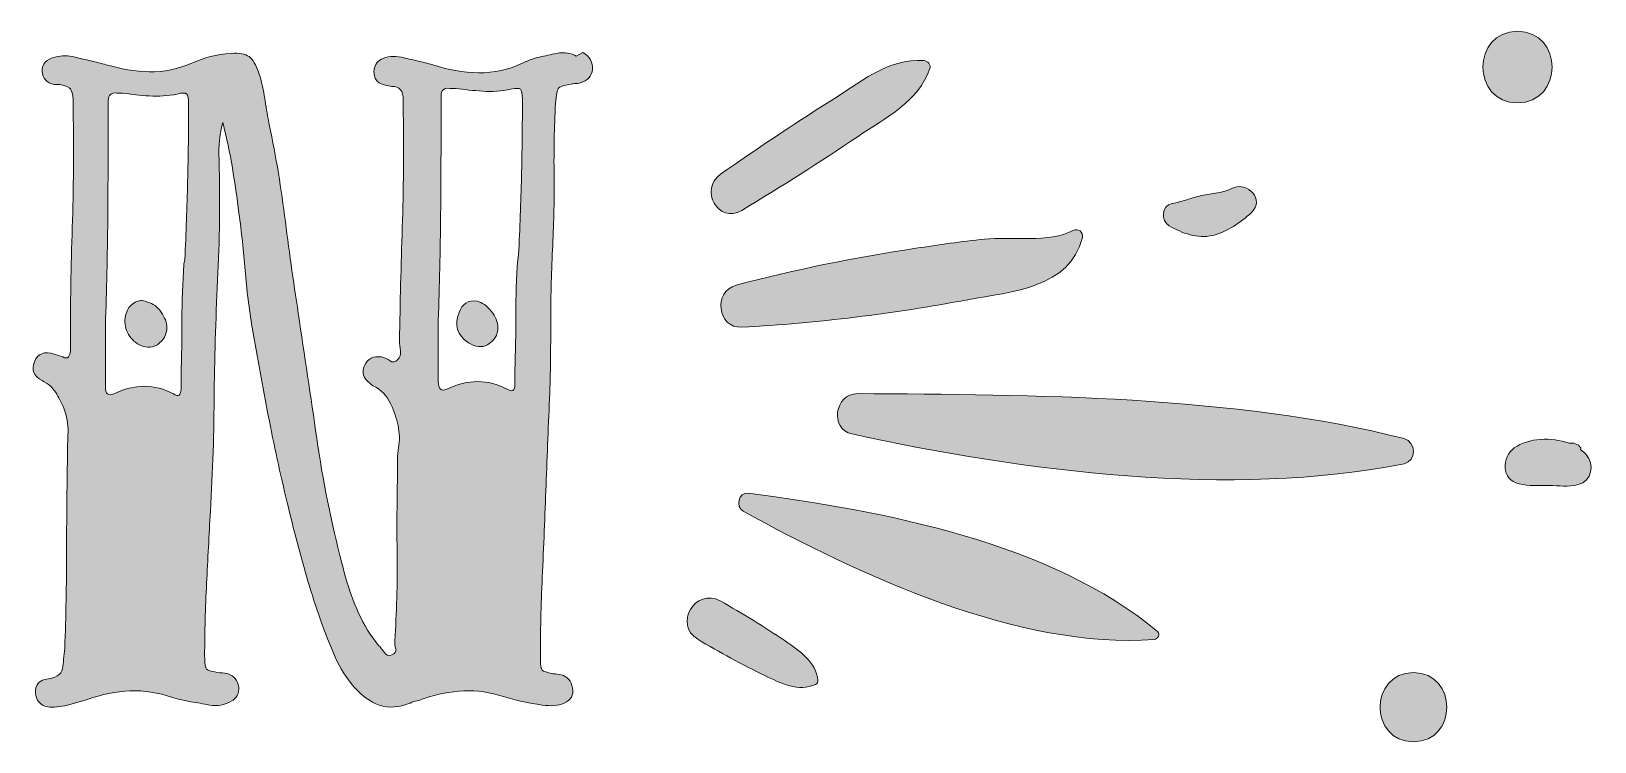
# Model space of a CAD drawing. Header units: inches. Extents: x 58 to 1022, y -1012 to -69.
# Drawn here: x 525.3 to 1021.8, y -696.4 to -470.8 of the extents above; entities that cross this region are included whole.
import ezdxf

# ---------------------------------------------------------------- set-up
doc = ezdxf.new("R2010")
doc.units = ezdxf.units.IN
doc.header["$MEASUREMENT"] = 0
doc.layers.add('Layer 1', color=7, linetype='Continuous')

# ---------------------------------------------------------------- blocks, each defined once
blk = doc.blocks.new('block 2')
at = {"layer": 'Layer 1', "true_color": 0xffffff}
h = blk.add_hatch(color=7, dxfattribs=at)
h.dxf.hatch_style = 2
edge = h.paths.add_edge_path()
edge.add_spline(control_points=[(997.32, -470.81), (982.69, -470.81), (982.66, -493.54), (997.32, -493.54), (1011.94, -493.54), (1011.97, -470.81), (997.32, -470.81)], knot_values=[0, 0, 0, 0, 1, 1, 1, 2, 2, 2, 2], degree=3, periodic=1)
h = blk.add_hatch(color=7, dxfattribs=at)
h.dxf.hatch_style = 2
edge = h.paths.add_edge_path()
edge.add_spline(control_points=[(687.57, -644.23), (688.02, -634.42), (688.42, -624.66), (688.77, -614.94), (689.11, -605.23), (689.51, -595.47), (689.97, -585.65), (690.17, -577.84), (690.27, -570.04), (690.27, -562.22), (690.27, -554.42), (690.47, -546.6), (690.87, -538.8), (691.27, -531.19), (691.42, -523.68), (691.32, -516.27), (691.22, -508.86), (691.37, -501.35), (691.78, -493.74), (691.97, -490.94), (692.32, -489.28), (692.83, -488.78), (693.32, -488.28), (694.97, -487.83), (697.78, -487.43), (698.58, -487.43), (699.18, -487.33), (699.59, -487.13), (701.99, -486.53), (703.29, -485.13), (703.49, -482.93), (703.69, -480.72), (702.69, -478.92), (700.49, -477.52), (700.49, -477.52), (698.38, -478.72), (698.38, -478.72), (696.78, -477.72), (694.67, -477.42), (692.08, -477.82), (690.26, -478.22), (688.45, -478.62), (686.64, -479.02), (684.82, -479.42), (683.11, -480.02), (681.5, -480.82), (676.86, -483.03), (672.12, -484.08), (667.29, -483.98), (662.45, -483.88), (657.62, -483.03), (652.78, -481.42), (651.17, -481.02), (649.51, -480.62), (647.79, -480.22), (646.08, -479.82), (644.42, -479.42), (642.81, -479.02), (640.41, -478.62), (638.31, -478.82), (636.5, -479.62), (634.9, -480.62), (634.1, -481.92), (634.1, -483.53), (634.1, -485.73), (635.1, -487.13), (637.11, -487.73), (638.31, -488.13), (639.21, -488.33), (639.81, -488.33), (642.21, -488.33), (643.42, -489.74), (643.42, -492.54), (643.42, -492.54), (643.42, -497.04), (643.42, -497.04), (643.61, -509.06), (643.51, -521.07), (643.11, -533.09), (642.71, -545.1), (642.41, -557.12), (642.21, -569.13), (642.21, -570.14), (642.31, -571.19), (642.51, -572.29), (642.71, -573.39), (642.41, -574.34), (641.61, -575.14), (640.81, -575.94), (640.01, -576.04), (639.21, -575.44), (638.41, -574.84), (637.5, -574.44), (636.5, -574.24), (633.9, -573.84), (632.1, -574.74), (631.1, -576.94), (630.09, -579.15), (630.7, -581.05), (632.9, -582.65), (633.3, -583.05), (633.7, -583.35), (634.1, -583.55), (636.3, -584.56), (638.11, -586.46), (639.51, -589.26), (640.51, -591.46), (641.26, -593.72), (641.76, -596.02), (642.26, -598.32), (642.31, -600.67), (641.91, -603.08), (641.71, -604.28), (641.61, -605.48), (641.61, -606.68), (641.61, -607.88), (641.61, -609.08), (641.61, -610.29), (641.41, -619.3), (641.36, -628.31), (641.46, -637.32), (641.56, -646.33), (641.31, -655.34), (640.71, -664.35), (640.71, -665.16), (640.81, -666.01), (641.01, -666.91), (641.21, -667.81), (640.81, -668.46), (639.81, -668.86), (638.8, -669.26), (638.01, -669.01), (637.41, -668.11), (636.81, -667.21), (636.2, -666.46), (635.6, -665.86), (635.6, -665.86), (632.9, -662.25), (632.9, -662.25), (630.7, -658.85), (628.89, -655.24), (627.49, -651.44), (626.09, -647.63), (624.89, -643.73), (623.89, -639.72), (620.48, -626.51), (617.83, -613.29), (615.93, -600.07), (614.02, -586.86), (612.07, -573.64), (610.07, -560.42), (608.47, -550.01), (607.02, -539.65), (605.72, -529.33), (604.41, -519.02), (602.66, -508.76), (600.46, -498.54), (600.05, -496.14), (599.66, -493.69), (599.26, -491.18), (598.85, -488.68), (598.25, -486.23), (597.46, -483.83), (596.65, -481.42), (595.65, -479.77), (594.45, -478.87), (593.25, -477.97), (591.34, -477.62), (588.75, -477.82), (584.14, -478.22), (580.03, -479.22), (576.43, -480.82), (571.82, -482.83), (567.27, -483.78), (562.76, -483.68), (558.26, -483.58), (553.7, -482.83), (549.09, -481.42), (547.49, -481.02), (545.84, -480.62), (544.14, -480.22), (542.44, -479.82), (540.78, -479.42), (539.18, -479.02), (536.98, -478.42), (534.88, -478.42), (532.87, -479.02), (530.07, -479.62), (528.67, -481.12), (528.67, -483.53), (528.87, -485.73), (530.17, -487.13), (532.58, -487.73), (532.58, -487.73), (534.38, -487.73), (534.38, -487.73), (536.18, -488.13), (537.28, -488.59), (537.68, -489.08), (538.08, -489.59), (538.38, -490.73), (538.58, -492.54), (538.58, -492.54), (538.58, -496.14), (538.58, -496.14), (538.78, -508.56), (538.68, -520.88), (538.28, -533.09), (537.88, -545.3), (537.68, -557.62), (537.68, -570.04), (537.68, -570.84), (537.68, -571.59), (537.68, -572.29), (537.68, -572.99), (537.48, -573.64), (537.08, -574.24), (536.68, -574.64), (536.08, -574.64), (535.28, -574.24), (535.28, -574.24), (532.58, -573.34), (532.58, -573.34), (529.37, -572.34), (527.27, -573.14), (526.27, -575.74), (525.26, -578.35), (526.07, -580.35), (528.67, -581.75), (530.67, -582.75), (532.12, -584), (533.02, -585.5), (533.93, -587.01), (534.78, -588.66), (535.58, -590.46), (536.58, -593.07), (537.03, -595.62), (536.93, -598.12), (536.83, -600.63), (536.78, -603.18), (536.78, -605.78), (536.58, -615.99), (536.48, -626.16), (536.48, -636.27), (536.48, -646.38), (536.28, -656.54), (535.88, -666.76), (535.68, -669.16), (535.43, -671.31), (535.13, -673.21), (534.83, -675.12), (532.97, -676.27), (529.57, -676.67), (527.57, -677.07), (526.57, -678.47), (526.57, -680.87), (526.76, -683.28), (528.07, -684.78), (530.47, -685.38), (532.27, -685.58), (534.38, -685.38), (536.78, -684.78), (536.78, -684.78), (543.09, -682.98), (543.09, -682.98), (547.69, -681.38), (552.2, -680.48), (556.6, -680.27), (561.01, -680.08), (565.51, -680.78), (570.12, -682.38), (572.12, -682.98), (574.07, -683.43), (575.98, -683.73), (577.88, -684.03), (579.83, -684.38), (581.84, -684.78), (584.44, -685.18), (586.74, -684.78), (588.75, -683.58), (590.55, -682.58), (591.34, -681.08), (591.15, -679.07), (590.75, -676.87), (589.65, -675.47), (587.84, -674.87), (587.24, -674.67), (586.34, -674.57), (585.14, -674.57), (582.74, -674.17), (581.33, -673.77), (580.94, -673.37), (580.53, -672.97), (580.33, -671.56), (580.33, -669.16), (580.33, -661.55), (580.53, -653.89), (580.94, -646.18), (581.33, -638.47), (581.73, -630.81), (582.14, -623.2), (582.93, -610.59), (583.34, -597.97), (583.34, -585.35), (583.54, -572.74), (583.94, -560.12), (584.54, -547.51), (585.14, -534.89), (585.24, -522.27), (584.84, -509.66), (584.84, -505.86), (585.27, -502.55), (586.14, -499.75), (587.34, -504.55), (588.34, -509.36), (589.14, -514.16), (589.94, -518.97), (590.64, -523.78), (591.24, -528.58), (592.04, -534.59), (592.69, -540.65), (593.19, -546.76), (593.69, -552.87), (594.44, -558.92), (595.44, -564.93), (597.04, -574.34), (598.74, -583.65), (600.54, -592.86), (602.34, -602.08), (604.34, -611.29), (606.55, -620.5), (608.55, -628.91), (610.74, -637.22), (613.15, -645.43), (615.55, -653.64), (618.45, -661.75), (621.85, -669.76), (623.25, -672.97), (625.25, -676.07), (627.85, -679.07), (630.25, -681.88), (632.9, -683.78), (635.81, -684.78), (638.71, -685.78), (641.95, -685.58), (645.56, -684.18), (646.36, -683.78), (647.1, -683.53), (647.81, -683.43), (648.51, -683.33), (649.26, -683.08), (650.06, -682.68), (654.26, -681.28), (658.46, -680.48), (662.66, -680.27), (666.86, -680.08), (671.06, -680.68), (675.26, -682.08), (679.06, -683.28), (683.17, -684.18), (687.57, -684.78), (690.37, -685.18), (692.68, -684.98), (694.48, -684.18), (696.68, -683.18), (697.58, -681.58), (697.18, -679.37), (696.78, -677.17), (695.58, -675.77), (693.58, -675.17), (692.98, -674.97), (692.08, -674.87), (690.87, -674.87), (689.07, -674.47), (687.97, -674.07), (687.57, -673.66), (687.17, -673.27), (686.97, -672.16), (686.97, -670.36), (686.97, -665.96), (687.02, -661.6), (687.12, -657.29), (687.22, -652.99), (687.37, -648.64), (687.57, -644.23)], knot_values=[0, 0, 0, 0, 1, 1, 1, 2, 2, 2, 3, 3, 3, 4, 4, 4, 5, 5, 5, 6, 6, 6, 7, 7, 7, 8, 8, 8, 9, 9, 9, 10, 10, 10, 11, 11, 11, 12, 12, 12, 13, 13, 13, 14, 14, 14, 15, 15, 15, 16, 16, 16, 17, 17, 17, 18, 18, 18, 19, 19, 19, 20, 20, 20, 21, 21, 21, 22, 22, 22, 23, 23, 23, 24, 24, 24, 25, 25, 25, 26, 26, 26, 27, 27, 27, 28, 28, 28, 29, 29, 29, 30, 30, 30, 31, 31, 31, 32, 32, 32, 33, 33, 33, 34, 34, 34, 35, 35, 35, 36, 36, 36, 37, 37, 37, 38, 38, 38, 39, 39, 39, 40, 40, 40, 41, 41, 41, 42, 42, 42, 43, 43, 43, 44, 44, 44, 45, 45, 45, 46, 46, 46, 47, 47, 47, 48, 48, 48, 49, 49, 49, 50, 50, 50, 51, 51, 51, 52, 52, 52, 53, 53, 53, 54, 54, 54, 55, 55, 55, 56, 56, 56, 57, 57, 57, 58, 58, 58, 59, 59, 59, 60, 60, 60, 61, 61, 61, 62, 62, 62, 63, 63, 63, 64, 64, 64, 65, 65, 65, 66, 66, 66, 67, 67, 67, 68, 68, 68, 69, 69, 69, 70, 70, 70, 71, 71, 71, 72, 72, 72, 73, 73, 73, 74, 74, 74, 75, 75, 75, 76, 76, 76, 77, 77, 77, 78, 78, 78, 79, 79, 79, 80, 80, 80, 81, 81, 81, 82, 82, 82, 83, 83, 83, 84, 84, 84, 85, 85, 85, 86, 86, 86, 87, 87, 87, 88, 88, 88, 89, 89, 89, 90, 90, 90, 91, 91, 91, 92, 92, 92, 93, 93, 93, 94, 94, 94, 95, 95, 95, 96, 96, 96, 97, 97, 97, 98, 98, 98, 99, 99, 99, 100, 100, 100, 101, 101, 101, 102, 102, 102, 103, 103, 103, 104, 104, 104, 105, 105, 105, 106, 106, 106, 107, 107, 107, 108, 108, 108, 109, 109, 109, 110, 110, 110, 111, 111, 111, 112, 112, 112, 113, 113, 113, 114, 114, 114, 115, 115, 115, 116, 116, 116, 117, 117, 117, 118, 118, 118, 119, 119, 119, 120, 120, 120, 121, 121, 121, 122, 122, 122, 123, 123, 123, 124, 124, 124, 125, 125, 125, 126, 126, 126, 127, 127, 127, 128, 128, 128, 128], degree=3, periodic=1)
edge = h.paths.add_edge_path()
edge.add_spline(control_points=[(574.93, -518.52), (574.73, -526.63), (574.43, -534.89), (574.03, -543.3), (574.03, -543.3), (573.73, -544.8), (573.73, -544.8), (573.32, -550.61), (573.12, -556.47), (573.12, -562.38), (573.12, -568.28), (573.02, -574.14), (572.82, -579.95), (572.82, -579.95), (572.82, -584.45), (572.82, -584.45), (572.82, -586.46), (572.02, -586.96), (570.42, -585.95), (564.41, -582.75), (558.11, -582.75), (551.5, -585.95), (549.7, -586.76), (548.8, -585.95), (548.8, -583.55), (548.8, -583.55), (548.8, -564.03), (548.8, -564.03), (549.19, -553.21), (549.44, -542.05), (549.55, -530.53), (549.64, -519.02), (549.7, -507.36), (549.7, -495.54), (549.7, -495.54), (549.7, -492.84), (549.7, -492.84), (549.7, -491.04), (550.6, -490.24), (552.4, -490.43), (552.4, -490.43), (554.2, -490.43), (554.2, -490.43), (557, -490.84), (559.86, -491.14), (562.76, -491.34), (565.66, -491.54), (568.62, -491.34), (571.62, -490.73), (573.22, -490.34), (574.22, -490.34), (574.63, -490.73), (575.03, -491.14), (575.23, -492.14), (575.23, -493.74), (575.23, -502.15), (575.12, -510.41), (574.93, -518.52)], knot_values=[0, 0, 0, 0, 1, 1, 1, 2, 2, 2, 3, 3, 3, 4, 4, 4, 5, 5, 5, 6, 6, 6, 7, 7, 7, 8, 8, 8, 9, 9, 9, 10, 10, 10, 11, 11, 11, 12, 12, 12, 13, 13, 13, 14, 14, 14, 15, 15, 15, 16, 16, 16, 17, 17, 17, 18, 18, 18, 19, 19, 19, 19], degree=3, periodic=1)
edge = h.paths.add_edge_path()
edge.add_spline(control_points=[(680.96, -517.02), (680.76, -525.13), (680.46, -533.39), (680.06, -541.8), (680.06, -541.8), (679.76, -543.3), (679.76, -543.3), (679.36, -549.11), (679.16, -554.97), (679.16, -560.87), (679.16, -566.78), (679.06, -572.64), (678.86, -578.44), (678.86, -578.44), (678.86, -582.95), (678.86, -582.95), (678.86, -584.96), (678.05, -585.46), (676.43, -584.45), (670.34, -581.25), (663.96, -581.25), (657.26, -584.45), (655.44, -585.25), (654.53, -584.45), (654.53, -582.05), (654.53, -582.05), (654.53, -562.53), (654.53, -562.53), (654.93, -551.71), (655.17, -540.55), (655.28, -529.03), (655.38, -517.52), (655.43, -505.86), (655.43, -494.04), (655.43, -494.04), (655.43, -491.34), (655.43, -491.34), (655.43, -489.53), (656.34, -488.74), (658.16, -488.93), (658.16, -488.93), (659.99, -488.93), (659.99, -488.93), (662.82, -489.34), (665.71, -489.64), (668.65, -489.83), (671.59, -490.04), (674.57, -489.83), (677.62, -489.23), (679.23, -488.83), (680.25, -488.83), (680.65, -489.23), (681.05, -489.64), (681.26, -490.64), (681.26, -492.24), (681.26, -500.65), (681.16, -508.91), (680.96, -517.02)], knot_values=[0, 0, 0, 0, 1, 1, 1, 2, 2, 2, 3, 3, 3, 4, 4, 4, 5, 5, 5, 6, 6, 6, 7, 7, 7, 8, 8, 8, 9, 9, 9, 10, 10, 10, 11, 11, 11, 12, 12, 12, 13, 13, 13, 14, 14, 14, 15, 15, 15, 16, 16, 16, 17, 17, 17, 18, 18, 18, 19, 19, 19, 19], degree=3, periodic=1)
h = blk.add_hatch(color=7, dxfattribs=at)
h.dxf.hatch_style = 2
edge = h.paths.add_edge_path()
edge.add_spline(control_points=[(750.93, -527.69), (763.48, -520.15), (775.74, -512.37), (787.87, -504.18), (796.66, -498.25), (807, -493.16), (810.7, -482.67), (811.16, -481.36), (809.97, -480.24), (808.78, -480.14), (797.32, -479.25), (787.9, -487.44), (778.66, -493.23), (766.93, -500.58), (755.54, -508.26), (744.21, -516.2), (737.31, -521.05), (743.47, -532.18), (750.93, -527.69)], knot_values=[0, 0, 0, 0, 1, 1, 1, 2, 2, 2, 3, 3, 3, 4, 4, 4, 5, 5, 5, 6, 6, 6, 6], degree=3, periodic=1)
h = blk.add_hatch(color=7, dxfattribs=at)
h.dxf.hatch_style = 2
edge = h.paths.add_edge_path()
edge.add_spline(control_points=[(906.83, -520.63), (903.61, -522.14), (900.41, -522.27), (897, -522.98), (893.79, -523.65), (890.83, -525), (887.58, -525.53), (884.22, -526.09), (883.96, -531.06), (886.66, -532.59), (890.87, -534.96), (895.6, -536.78), (900.49, -535.64), (905.12, -534.55), (909.34, -531.54), (912.8, -528.36), (917.16, -524.34), (911.62, -518.38), (906.83, -520.63)], knot_values=[0, 0, 0, 0, 1, 1, 1, 2, 2, 2, 3, 3, 3, 4, 4, 4, 5, 5, 5, 6, 6, 6, 6], degree=3, periodic=1)
h = blk.add_hatch(color=7, dxfattribs=at)
h.dxf.hatch_style = 2
edge = h.paths.add_edge_path()
edge.add_spline(control_points=[(822.78, -556.06), (836.71, -553.47), (855.12, -552.36), (859.11, -536.31), (859.54, -534.6), (857.72, -533.22), (856.18, -534.05), (848.72, -538.11), (836.32, -535.95), (828.02, -536.8), (820.73, -537.54), (813.45, -538.62), (806.21, -539.73), (786.85, -542.68), (768.02, -546.43), (749.1, -551.45), (741.85, -553.38), (743.12, -565.19), (750.9, -564.78), (775.12, -563.52), (798.92, -560.48), (822.78, -556.06)], knot_values=[0, 0, 0, 0, 1, 1, 1, 2, 2, 2, 3, 3, 3, 4, 4, 4, 5, 5, 5, 6, 6, 6, 7, 7, 7, 7], degree=3, periodic=1)
h = blk.add_hatch(color=7, dxfattribs=at)
h.dxf.hatch_style = 2
edge = h.paths.add_edge_path()
edge.add_spline(control_points=[(562.31, -556.82), (562.31, -556.82), (561.41, -556.52), (561.41, -556.52), (560.21, -556.12), (559.01, -556.32), (557.81, -557.12), (556.6, -557.92), (555.8, -559.02), (555.4, -560.42), (554.8, -562.22), (554.85, -564.03), (555.55, -565.83), (556.25, -567.63), (557.4, -569.03), (559.01, -570.04), (561.21, -571.44), (563.31, -571.54), (565.31, -570.33), (567.32, -568.94), (568.32, -567.13), (568.32, -564.93), (568.32, -563.33), (567.72, -561.68), (566.52, -559.97), (565.31, -558.27), (563.91, -557.22), (562.31, -556.82)], knot_values=[0, 0, 0, 0, 1, 1, 1, 2, 2, 2, 3, 3, 3, 4, 4, 4, 5, 5, 5, 6, 6, 6, 7, 7, 7, 8, 8, 8, 9, 9, 9, 9], degree=3, periodic=1)
h = blk.add_hatch(color=7, dxfattribs=at)
h.dxf.hatch_style = 2
edge = h.paths.add_edge_path()
edge.add_spline(control_points=[(666.84, -556.52), (664.04, -556.12), (662.14, -557.32), (661.14, -560.12), (659.53, -564.13), (660.54, -567.33), (664.14, -569.73), (666.34, -571.14), (668.35, -571.34), (670.15, -570.33), (672.35, -569.13), (673.45, -567.33), (673.45, -564.93), (673.45, -563.13), (672.75, -561.38), (671.35, -559.67), (669.94, -557.97), (668.44, -556.92), (666.84, -556.52)], knot_values=[0, 0, 0, 0, 1, 1, 1, 2, 2, 2, 3, 3, 3, 4, 4, 4, 5, 5, 5, 6, 6, 6, 6], degree=3, periodic=1)
h = blk.add_hatch(color=7, dxfattribs=at)
h.dxf.hatch_style = 2
edge = h.paths.add_edge_path()
edge.add_spline(control_points=[(961.31, -600.16), (907.4, -586.45), (843.12, -586.22), (787.69, -585.88), (780.49, -585.84), (778.64, -597.08), (785.96, -598.69), (840.05, -610.57), (906.65, -619.15), (961.31, -608.12), (965.36, -607.3), (965.12, -601.13), (961.31, -600.16)], knot_values=[0, 0, 0, 0, 1, 1, 1, 2, 2, 2, 3, 3, 3, 4, 4, 4, 4], degree=3, periodic=1)
h = blk.add_hatch(color=7, dxfattribs=at)
h.dxf.hatch_style = 2
edge = h.paths.add_edge_path()
edge.add_spline(control_points=[(1019.11, -605.23), (1018.59, -604.64), (1017.96, -604.14), (1017.32, -603.65), (1017.46, -603.51), (1017.54, -603.31), (1017.39, -603.08), (1016.54, -601.82), (1015.04, -601.36), (1013.69, -601.66), (1008.07, -599.49), (1000.8, -599.98), (996.3, -603.1), (992.27, -605.9), (992.1, -613.39), (997.8, -614.53), (1001.08, -615.19), (1004, -615.12), (1007.32, -615.08), (1010.56, -615.05), (1013.36, -615.59), (1016.59, -614.78), (1020.98, -613.68), (1021.84, -608.34), (1019.11, -605.23)], knot_values=[0, 0, 0, 0, 1, 1, 1, 2, 2, 2, 3, 3, 3, 4, 4, 4, 5, 5, 5, 6, 6, 6, 7, 7, 7, 8, 8, 8, 8], degree=3, periodic=1)
h = blk.add_hatch(color=7, dxfattribs=at)
h.dxf.hatch_style = 2
edge = h.paths.add_edge_path()
edge.add_spline(control_points=[(752.92, -617.51), (749.82, -617.12), (748.88, -621.85), (751.38, -623.22), (788.1, -643.44), (839.07, -667.19), (881.91, -663.95), (883.05, -663.87), (883.99, -662.34), (882.94, -661.46), (849.72, -633.27), (794.99, -622.87), (752.92, -617.51)], knot_values=[0, 0, 0, 0, 1, 1, 1, 2, 2, 2, 3, 3, 3, 4, 4, 4, 4], degree=3, periodic=1)
h = blk.add_hatch(color=7, dxfattribs=at)
h.dxf.hatch_style = 2
edge = h.paths.add_edge_path()
edge.add_spline(control_points=[(736.95, -663.9), (743.9, -668.06), (750.99, -671.93), (758.29, -675.43), (763.36, -677.87), (768.93, -680.69), (774.4, -678.21), (774.82, -678.02), (775.17, -677.41), (775.12, -676.95), (774.54, -671.02), (769.32, -667.6), (764.72, -664.43), (758.05, -659.85), (751.14, -655.66), (744.07, -651.72), (736.13, -647.3), (729.15, -659.24), (736.95, -663.9)], knot_values=[0, 0, 0, 0, 1, 1, 1, 2, 2, 2, 3, 3, 3, 4, 4, 4, 5, 5, 5, 6, 6, 6, 6], degree=3, periodic=1)
h = blk.add_hatch(color=7, dxfattribs=at)
h.dxf.hatch_style = 2
edge = h.paths.add_edge_path()
edge.add_spline(control_points=[(964.26, -674.49), (950.15, -674.49), (950.12, -696.42), (964.26, -696.42), (978.37, -696.42), (978.39, -674.49), (964.26, -674.49)], knot_values=[0, 0, 0, 0, 1, 1, 1, 2, 2, 2, 2], degree=3, periodic=1)
at = {"layer": 'Layer 1', "lineweight": 0}
for points, knots in [([(997.32, -470.81), (982.69, -470.81), (982.66, -493.54), (997.32, -493.54), (1011.94, -493.54), (1011.97, -470.81), (997.32, -470.81)], [0, 0, 0, 0, 1, 1, 1, 2, 2, 2, 2]), ([(687.57, -644.23), (688.02, -634.42), (688.42, -624.66), (688.77, -614.94), (689.11, -605.23), (689.51, -595.47), (689.97, -585.65), (690.17, -577.84), (690.27, -570.04), (690.27, -562.22), (690.27, -554.42), (690.47, -546.6), (690.87, -538.8), (691.27, -531.19), (691.42, -523.68), (691.32, -516.27), (691.22, -508.86), (691.37, -501.35), (691.78, -493.74), (691.97, -490.94), (692.32, -489.28), (692.83, -488.78), (693.32, -488.28), (694.97, -487.83), (697.78, -487.43), (698.58, -487.43), (699.18, -487.33), (699.59, -487.13), (701.99, -486.53), (703.29, -485.13), (703.49, -482.93), (703.69, -480.72), (702.69, -478.92), (700.49, -477.52), (700.49, -477.52), (698.38, -478.72), (698.38, -478.72), (696.78, -477.72), (694.67, -477.42), (692.08, -477.82), (690.26, -478.22), (688.45, -478.62), (686.64, -479.02), (684.82, -479.42), (683.11, -480.02), (681.5, -480.82), (676.86, -483.03), (672.12, -484.08), (667.29, -483.98), (662.45, -483.88), (657.62, -483.03), (652.78, -481.42), (651.17, -481.02), (649.51, -480.62), (647.79, -480.22), (646.08, -479.82), (644.42, -479.42), (642.81, -479.02), (640.41, -478.62), (638.31, -478.82), (636.5, -479.62), (634.9, -480.62), (634.1, -481.92), (634.1, -483.53), (634.1, -485.73), (635.1, -487.13), (637.11, -487.73), (638.31, -488.13), (639.21, -488.33), (639.81, -488.33), (642.21, -488.33), (643.42, -489.74), (643.42, -492.54), (643.42, -492.54), (643.42, -497.04), (643.42, -497.04), (643.61, -509.06), (643.51, -521.07), (643.11, -533.09), (642.71, -545.1), (642.41, -557.12), (642.21, -569.13), (642.21, -570.14), (642.31, -571.19), (642.51, -572.29), (642.71, -573.39), (642.41, -574.34), (641.61, -575.14), (640.81, -575.94), (640.01, -576.04), (639.21, -575.44), (638.41, -574.84), (637.5, -574.44), (636.5, -574.24), (633.9, -573.84), (632.1, -574.74), (631.1, -576.94), (630.09, -579.15), (630.7, -581.05), (632.9, -582.65), (633.3, -583.05), (633.7, -583.35), (634.1, -583.55), (636.3, -584.56), (638.11, -586.46), (639.51, -589.26), (640.51, -591.46), (641.26, -593.72), (641.76, -596.02), (642.26, -598.32), (642.31, -600.67), (641.91, -603.08), (641.71, -604.28), (641.61, -605.48), (641.61, -606.68), (641.61, -607.88), (641.61, -609.08), (641.61, -610.29), (641.41, -619.3), (641.36, -628.31), (641.46, -637.32), (641.56, -646.33), (641.31, -655.34), (640.71, -664.35), (640.71, -665.16), (640.81, -666.01), (641.01, -666.91), (641.21, -667.81), (640.81, -668.46), (639.81, -668.86), (638.8, -669.26), (638.01, -669.01), (637.41, -668.11), (636.81, -667.21), (636.2, -666.46), (635.6, -665.86), (635.6, -665.86), (632.9, -662.25), (632.9, -662.25), (630.7, -658.85), (628.89, -655.24), (627.49, -651.44), (626.09, -647.63), (624.89, -643.73), (623.89, -639.72), (620.48, -626.51), (617.83, -613.29), (615.93, -600.07), (614.02, -586.86), (612.07, -573.64), (610.07, -560.42), (608.47, -550.01), (607.02, -539.65), (605.72, -529.33), (604.41, -519.02), (602.66, -508.76), (600.46, -498.54), (600.05, -496.14), (599.66, -493.69), (599.26, -491.18), (598.85, -488.68), (598.25, -486.23), (597.46, -483.83), (596.65, -481.42), (595.65, -479.77), (594.45, -478.87), (593.25, -477.97), (591.34, -477.62), (588.75, -477.82), (584.14, -478.22), (580.03, -479.22), (576.43, -480.82), (571.82, -482.83), (567.27, -483.78), (562.76, -483.68), (558.26, -483.58), (553.7, -482.83), (549.09, -481.42), (547.49, -481.02), (545.84, -480.62), (544.14, -480.22), (542.44, -479.82), (540.78, -479.42), (539.18, -479.02), (536.98, -478.42), (534.88, -478.42), (532.87, -479.02), (530.07, -479.62), (528.67, -481.12), (528.67, -483.53), (528.87, -485.73), (530.17, -487.13), (532.58, -487.73), (532.58, -487.73), (534.38, -487.73), (534.38, -487.73), (536.18, -488.13), (537.28, -488.59), (537.68, -489.08), (538.08, -489.59), (538.38, -490.73), (538.58, -492.54), (538.58, -492.54), (538.58, -496.14), (538.58, -496.14), (538.78, -508.56), (538.68, -520.88), (538.28, -533.09), (537.88, -545.3), (537.68, -557.62), (537.68, -570.04), (537.68, -570.84), (537.68, -571.59), (537.68, -572.29), (537.68, -572.99), (537.48, -573.64), (537.08, -574.24), (536.68, -574.64), (536.08, -574.64), (535.28, -574.24), (535.28, -574.24), (532.58, -573.34), (532.58, -573.34), (529.37, -572.34), (527.27, -573.14), (526.27, -575.74), (525.26, -578.35), (526.07, -580.35), (528.67, -581.75), (530.67, -582.75), (532.12, -584), (533.02, -585.5), (533.93, -587.01), (534.78, -588.66), (535.58, -590.46), (536.58, -593.07), (537.03, -595.62), (536.93, -598.12), (536.83, -600.63), (536.78, -603.18), (536.78, -605.78), (536.58, -615.99), (536.48, -626.16), (536.48, -636.27), (536.48, -646.38), (536.28, -656.54), (535.88, -666.76), (535.68, -669.16), (535.43, -671.31), (535.13, -673.21), (534.83, -675.12), (532.97, -676.27), (529.57, -676.67), (527.57, -677.07), (526.57, -678.47), (526.57, -680.87), (526.76, -683.28), (528.07, -684.78), (530.47, -685.38), (532.27, -685.58), (534.38, -685.38), (536.78, -684.78), (536.78, -684.78), (543.09, -682.98), (543.09, -682.98), (547.69, -681.38), (552.2, -680.48), (556.6, -680.27), (561.01, -680.08), (565.51, -680.78), (570.12, -682.38), (572.12, -682.98), (574.07, -683.43), (575.98, -683.73), (577.88, -684.03), (579.83, -684.38), (581.84, -684.78), (584.44, -685.18), (586.74, -684.78), (588.75, -683.58), (590.55, -682.58), (591.34, -681.08), (591.15, -679.07), (590.75, -676.87), (589.65, -675.47), (587.84, -674.87), (587.24, -674.67), (586.34, -674.57), (585.14, -674.57), (582.74, -674.17), (581.33, -673.77), (580.94, -673.37), (580.53, -672.97), (580.33, -671.56), (580.33, -669.16), (580.33, -661.55), (580.53, -653.89), (580.94, -646.18), (581.33, -638.47), (581.73, -630.81), (582.14, -623.2), (582.93, -610.59), (583.34, -597.97), (583.34, -585.35), (583.54, -572.74), (583.94, -560.12), (584.54, -547.51), (585.14, -534.89), (585.24, -522.27), (584.84, -509.66), (584.84, -505.86), (585.27, -502.55), (586.14, -499.75), (587.34, -504.55), (588.34, -509.36), (589.14, -514.16), (589.94, -518.97), (590.64, -523.78), (591.24, -528.58), (592.04, -534.59), (592.69, -540.65), (593.19, -546.76), (593.69, -552.87), (594.44, -558.92), (595.44, -564.93), (597.04, -574.34), (598.74, -583.65), (600.54, -592.86), (602.34, -602.08), (604.34, -611.29), (606.55, -620.5), (608.55, -628.91), (610.74, -637.22), (613.15, -645.43), (615.55, -653.64), (618.45, -661.75), (621.85, -669.76), (623.25, -672.97), (625.25, -676.07), (627.85, -679.07), (630.25, -681.88), (632.9, -683.78), (635.81, -684.78), (638.71, -685.78), (641.95, -685.58), (645.56, -684.18), (646.36, -683.78), (647.1, -683.53), (647.81, -683.43), (648.51, -683.33), (649.26, -683.08), (650.06, -682.68), (654.26, -681.28), (658.46, -680.48), (662.66, -680.27), (666.86, -680.08), (671.06, -680.68), (675.26, -682.08), (679.06, -683.28), (683.17, -684.18), (687.57, -684.78), (690.37, -685.18), (692.68, -684.98), (694.48, -684.18), (696.68, -683.18), (697.58, -681.58), (697.18, -679.37), (696.78, -677.17), (695.58, -675.77), (693.58, -675.17), (692.98, -674.97), (692.08, -674.87), (690.87, -674.87), (689.07, -674.47), (687.97, -674.07), (687.57, -673.66), (687.17, -673.27), (686.97, -672.16), (686.97, -670.36), (686.97, -665.96), (687.02, -661.6), (687.12, -657.29), (687.22, -652.99), (687.37, -648.64), (687.57, -644.23)], [0, 0, 0, 0, 1, 1, 1, 2, 2, 2, 3, 3, 3, 4, 4, 4, 5, 5, 5, 6, 6, 6, 7, 7, 7, 8, 8, 8, 9, 9, 9, 10, 10, 10, 11, 11, 11, 12, 12, 12, 13, 13, 13, 14, 14, 14, 15, 15, 15, 16, 16, 16, 17, 17, 17, 18, 18, 18, 19, 19, 19, 20, 20, 20, 21, 21, 21, 22, 22, 22, 23, 23, 23, 24, 24, 24, 25, 25, 25, 26, 26, 26, 27, 27, 27, 28, 28, 28, 29, 29, 29, 30, 30, 30, 31, 31, 31, 32, 32, 32, 33, 33, 33, 34, 34, 34, 35, 35, 35, 36, 36, 36, 37, 37, 37, 38, 38, 38, 39, 39, 39, 40, 40, 40, 41, 41, 41, 42, 42, 42, 43, 43, 43, 44, 44, 44, 45, 45, 45, 46, 46, 46, 47, 47, 47, 48, 48, 48, 49, 49, 49, 50, 50, 50, 51, 51, 51, 52, 52, 52, 53, 53, 53, 54, 54, 54, 55, 55, 55, 56, 56, 56, 57, 57, 57, 58, 58, 58, 59, 59, 59, 60, 60, 60, 61, 61, 61, 62, 62, 62, 63, 63, 63, 64, 64, 64, 65, 65, 65, 66, 66, 66, 67, 67, 67, 68, 68, 68, 69, 69, 69, 70, 70, 70, 71, 71, 71, 72, 72, 72, 73, 73, 73, 74, 74, 74, 75, 75, 75, 76, 76, 76, 77, 77, 77, 78, 78, 78, 79, 79, 79, 80, 80, 80, 81, 81, 81, 82, 82, 82, 83, 83, 83, 84, 84, 84, 85, 85, 85, 86, 86, 86, 87, 87, 87, 88, 88, 88, 89, 89, 89, 90, 90, 90, 91, 91, 91, 92, 92, 92, 93, 93, 93, 94, 94, 94, 95, 95, 95, 96, 96, 96, 97, 97, 97, 98, 98, 98, 99, 99, 99, 100, 100, 100, 101, 101, 101, 102, 102, 102, 103, 103, 103, 104, 104, 104, 105, 105, 105, 106, 106, 106, 107, 107, 107, 108, 108, 108, 109, 109, 109, 110, 110, 110, 111, 111, 111, 112, 112, 112, 113, 113, 113, 114, 114, 114, 115, 115, 115, 116, 116, 116, 117, 117, 117, 118, 118, 118, 119, 119, 119, 120, 120, 120, 121, 121, 121, 122, 122, 122, 123, 123, 123, 124, 124, 124, 125, 125, 125, 126, 126, 126, 127, 127, 127, 128, 128, 128, 128]), ([(750.93, -527.69), (763.48, -520.15), (775.74, -512.37), (787.87, -504.18), (796.66, -498.25), (807, -493.16), (810.7, -482.67), (811.16, -481.36), (809.97, -480.24), (808.78, -480.14), (797.32, -479.25), (787.9, -487.44), (778.66, -493.23), (766.93, -500.58), (755.54, -508.26), (744.21, -516.2), (737.31, -521.05), (743.47, -532.18), (750.93, -527.69)], [0, 0, 0, 0, 1, 1, 1, 2, 2, 2, 3, 3, 3, 4, 4, 4, 5, 5, 5, 6, 6, 6, 6]), ([(574.93, -518.52), (574.73, -526.63), (574.43, -534.89), (574.03, -543.3), (574.03, -543.3), (573.73, -544.8), (573.73, -544.8), (573.32, -550.61), (573.12, -556.47), (573.12, -562.38), (573.12, -568.28), (573.02, -574.14), (572.82, -579.95), (572.82, -579.95), (572.82, -584.45), (572.82, -584.45), (572.82, -586.46), (572.02, -586.96), (570.42, -585.95), (564.41, -582.75), (558.11, -582.75), (551.5, -585.95), (549.7, -586.76), (548.8, -585.95), (548.8, -583.55), (548.8, -583.55), (548.8, -564.03), (548.8, -564.03), (549.19, -553.21), (549.44, -542.05), (549.55, -530.53), (549.64, -519.02), (549.7, -507.36), (549.7, -495.54), (549.7, -495.54), (549.7, -492.84), (549.7, -492.84), (549.7, -491.04), (550.6, -490.24), (552.4, -490.43), (552.4, -490.43), (554.2, -490.43), (554.2, -490.43), (557, -490.84), (559.86, -491.14), (562.76, -491.34), (565.66, -491.54), (568.62, -491.34), (571.62, -490.73), (573.22, -490.34), (574.22, -490.34), (574.63, -490.73), (575.03, -491.14), (575.23, -492.14), (575.23, -493.74), (575.23, -502.15), (575.12, -510.41), (574.93, -518.52)], [0, 0, 0, 0, 1, 1, 1, 2, 2, 2, 3, 3, 3, 4, 4, 4, 5, 5, 5, 6, 6, 6, 7, 7, 7, 8, 8, 8, 9, 9, 9, 10, 10, 10, 11, 11, 11, 12, 12, 12, 13, 13, 13, 14, 14, 14, 15, 15, 15, 16, 16, 16, 17, 17, 17, 18, 18, 18, 19, 19, 19, 19]), ([(680.96, -517.02), (680.76, -525.13), (680.46, -533.39), (680.06, -541.8), (680.06, -541.8), (679.76, -543.3), (679.76, -543.3), (679.36, -549.11), (679.16, -554.97), (679.16, -560.87), (679.16, -566.78), (679.06, -572.64), (678.86, -578.44), (678.86, -578.44), (678.86, -582.95), (678.86, -582.95), (678.86, -584.96), (678.05, -585.46), (676.43, -584.45), (670.34, -581.25), (663.96, -581.25), (657.26, -584.45), (655.44, -585.25), (654.53, -584.45), (654.53, -582.05), (654.53, -582.05), (654.53, -562.53), (654.53, -562.53), (654.93, -551.71), (655.17, -540.55), (655.28, -529.03), (655.38, -517.52), (655.43, -505.86), (655.43, -494.04), (655.43, -494.04), (655.43, -491.34), (655.43, -491.34), (655.43, -489.53), (656.34, -488.74), (658.16, -488.93), (658.16, -488.93), (659.99, -488.93), (659.99, -488.93), (662.82, -489.34), (665.71, -489.64), (668.65, -489.83), (671.59, -490.04), (674.57, -489.83), (677.62, -489.23), (679.23, -488.83), (680.25, -488.83), (680.65, -489.23), (681.05, -489.64), (681.26, -490.64), (681.26, -492.24), (681.26, -500.65), (681.16, -508.91), (680.96, -517.02)], [0, 0, 0, 0, 1, 1, 1, 2, 2, 2, 3, 3, 3, 4, 4, 4, 5, 5, 5, 6, 6, 6, 7, 7, 7, 8, 8, 8, 9, 9, 9, 10, 10, 10, 11, 11, 11, 12, 12, 12, 13, 13, 13, 14, 14, 14, 15, 15, 15, 16, 16, 16, 17, 17, 17, 18, 18, 18, 19, 19, 19, 19]), ([(906.83, -520.63), (903.61, -522.14), (900.41, -522.27), (897, -522.98), (893.79, -523.65), (890.83, -525), (887.58, -525.53), (884.22, -526.09), (883.96, -531.06), (886.66, -532.59), (890.87, -534.96), (895.6, -536.78), (900.49, -535.64), (905.12, -534.55), (909.34, -531.54), (912.8, -528.36), (917.16, -524.34), (911.62, -518.38), (906.83, -520.63)], [0, 0, 0, 0, 1, 1, 1, 2, 2, 2, 3, 3, 3, 4, 4, 4, 5, 5, 5, 6, 6, 6, 6]), ([(822.78, -556.06), (836.71, -553.47), (855.12, -552.36), (859.11, -536.31), (859.54, -534.6), (857.72, -533.22), (856.18, -534.05), (848.72, -538.11), (836.32, -535.95), (828.02, -536.8), (820.73, -537.54), (813.45, -538.62), (806.21, -539.73), (786.85, -542.68), (768.02, -546.43), (749.1, -551.45), (741.85, -553.38), (743.12, -565.19), (750.9, -564.78), (775.12, -563.52), (798.92, -560.48), (822.78, -556.06)], [0, 0, 0, 0, 1, 1, 1, 2, 2, 2, 3, 3, 3, 4, 4, 4, 5, 5, 5, 6, 6, 6, 7, 7, 7, 7]), ([(562.31, -556.82), (562.31, -556.82), (561.41, -556.52), (561.41, -556.52), (560.21, -556.12), (559.01, -556.32), (557.81, -557.12), (556.6, -557.92), (555.8, -559.02), (555.4, -560.42), (554.8, -562.22), (554.85, -564.03), (555.55, -565.83), (556.25, -567.63), (557.4, -569.03), (559.01, -570.04), (561.21, -571.44), (563.31, -571.54), (565.31, -570.33), (567.32, -568.94), (568.32, -567.13), (568.32, -564.93), (568.32, -563.33), (567.72, -561.68), (566.52, -559.97), (565.31, -558.27), (563.91, -557.22), (562.31, -556.82)], [0, 0, 0, 0, 1, 1, 1, 2, 2, 2, 3, 3, 3, 4, 4, 4, 5, 5, 5, 6, 6, 6, 7, 7, 7, 8, 8, 8, 9, 9, 9, 9]), ([(666.84, -556.52), (664.04, -556.12), (662.14, -557.32), (661.14, -560.12), (659.53, -564.13), (660.54, -567.33), (664.14, -569.73), (666.34, -571.14), (668.35, -571.34), (670.15, -570.33), (672.35, -569.13), (673.45, -567.33), (673.45, -564.93), (673.45, -563.13), (672.75, -561.38), (671.35, -559.67), (669.94, -557.97), (668.44, -556.92), (666.84, -556.52)], [0, 0, 0, 0, 1, 1, 1, 2, 2, 2, 3, 3, 3, 4, 4, 4, 5, 5, 5, 6, 6, 6, 6]), ([(961.31, -600.16), (907.4, -586.45), (843.12, -586.22), (787.69, -585.88), (780.49, -585.84), (778.64, -597.08), (785.96, -598.69), (840.05, -610.57), (906.65, -619.15), (961.31, -608.12), (965.36, -607.3), (965.12, -601.13), (961.31, -600.16)], [0, 0, 0, 0, 1, 1, 1, 2, 2, 2, 3, 3, 3, 4, 4, 4, 4]), ([(1019.11, -605.23), (1018.59, -604.64), (1017.96, -604.14), (1017.32, -603.65), (1017.46, -603.51), (1017.54, -603.31), (1017.39, -603.08), (1016.54, -601.82), (1015.04, -601.36), (1013.69, -601.66), (1008.07, -599.49), (1000.8, -599.98), (996.3, -603.1), (992.27, -605.9), (992.1, -613.39), (997.8, -614.53), (1001.08, -615.19), (1004, -615.12), (1007.32, -615.08), (1010.56, -615.05), (1013.36, -615.59), (1016.59, -614.78), (1020.98, -613.68), (1021.84, -608.34), (1019.11, -605.23)], [0, 0, 0, 0, 1, 1, 1, 2, 2, 2, 3, 3, 3, 4, 4, 4, 5, 5, 5, 6, 6, 6, 7, 7, 7, 8, 8, 8, 8]), ([(752.92, -617.51), (749.82, -617.12), (748.88, -621.85), (751.38, -623.22), (788.1, -643.44), (839.07, -667.19), (881.91, -663.95), (883.05, -663.87), (883.99, -662.34), (882.94, -661.46), (849.72, -633.27), (794.99, -622.87), (752.92, -617.51)], [0, 0, 0, 0, 1, 1, 1, 2, 2, 2, 3, 3, 3, 4, 4, 4, 4]), ([(736.95, -663.9), (743.9, -668.06), (750.99, -671.93), (758.29, -675.43), (763.36, -677.87), (768.93, -680.69), (774.4, -678.21), (774.82, -678.02), (775.17, -677.41), (775.12, -676.95), (774.54, -671.02), (769.32, -667.6), (764.72, -664.43), (758.05, -659.85), (751.14, -655.66), (744.07, -651.72), (736.13, -647.3), (729.15, -659.24), (736.95, -663.9)], [0, 0, 0, 0, 1, 1, 1, 2, 2, 2, 3, 3, 3, 4, 4, 4, 5, 5, 5, 6, 6, 6, 6]), ([(964.26, -674.49), (950.15, -674.49), (950.12, -696.42), (964.26, -696.42), (978.37, -696.42), (978.39, -674.49), (964.26, -674.49)], [0, 0, 0, 0, 1, 1, 1, 2, 2, 2, 2])]:
    blk.add_open_spline(points, degree=3, knots=knots, dxfattribs=at)

msp = doc.modelspace()

# ---------------------------------------------------------------- block references
at = {"layer": 'Layer 1'}
msp.add_blockref('block 2', (0, 0), dxfattribs=at)

doc.saveas('drawing.dxf')
